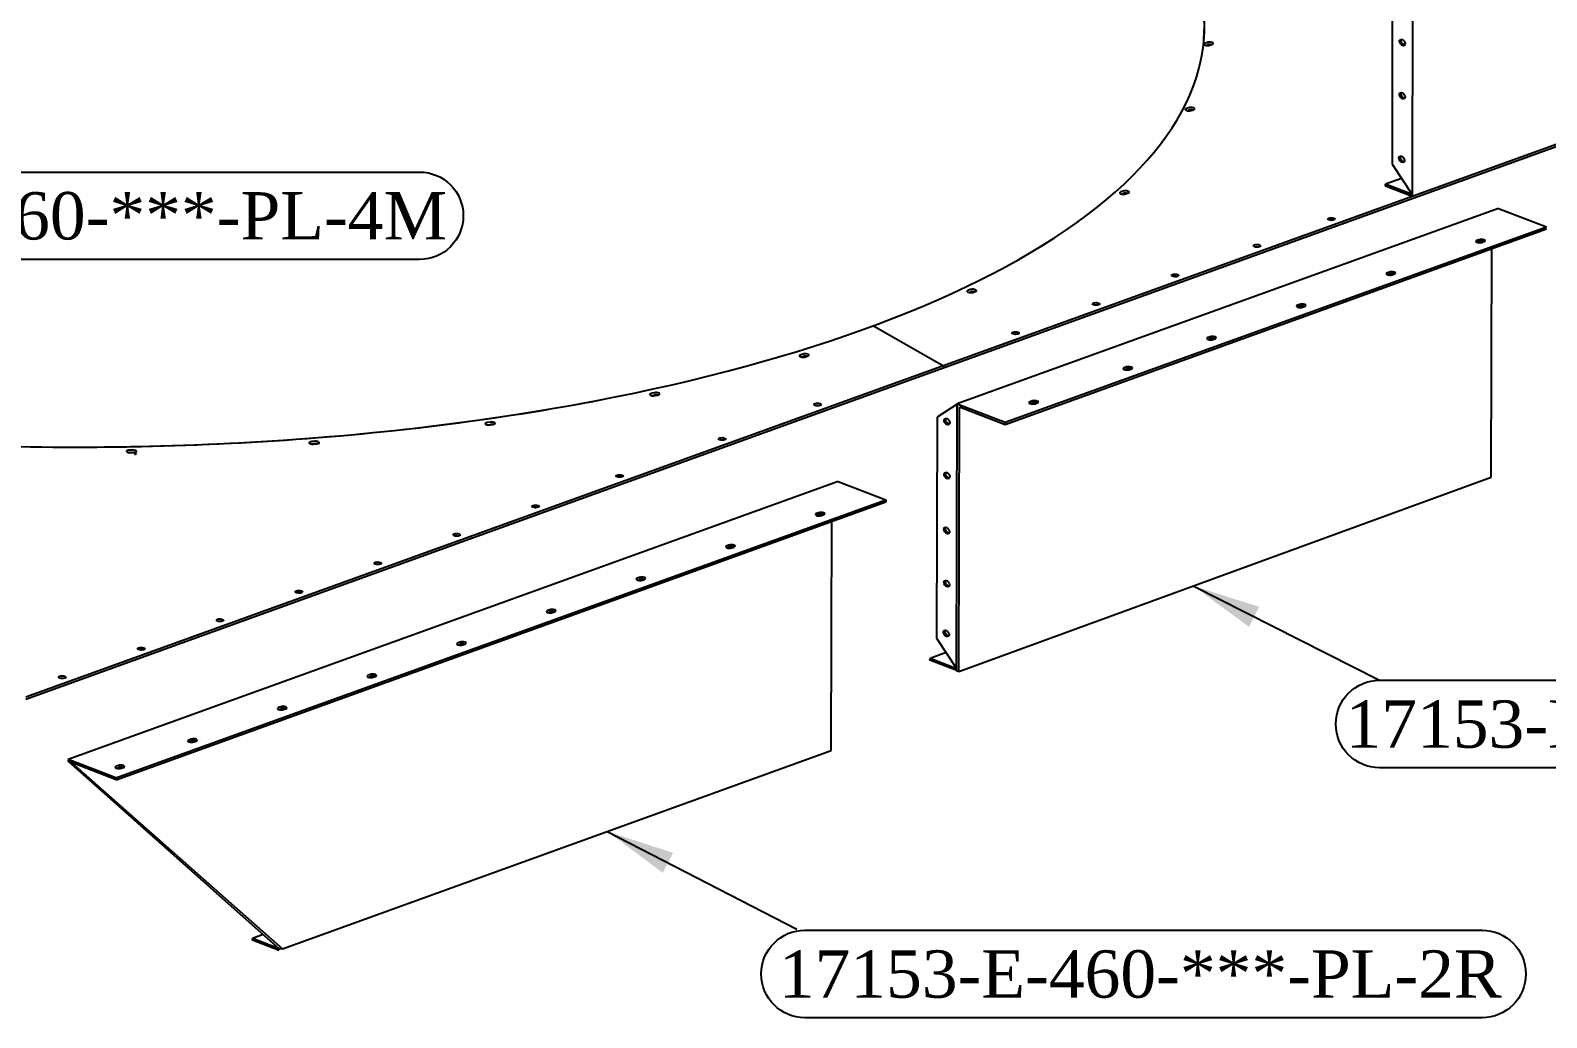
# Model space of a CAD drawing. Header units: inches. Extents: x 212980 to 238967, y -33384 to 2238.
# Drawn here: x 232071 to 233623, y -1948 to -937 of the extents above; entities that cross this region are included whole.
import ezdxf
from ezdxf.enums import TextEntityAlignment as Align

# ---------------------------------------------------------------- set-up
doc = ezdxf.new("R2010")
doc.units = ezdxf.units.IN
doc.header["$LTSCALE"] = 15
doc.header["$MEASUREMENT"] = 0
doc.linetypes.add('CENTER', pattern=[50.8, 31.75, -6.35, 6.35, -6.35])
doc.layers.add('2', color=3, linetype='CENTER')
doc.layers.add('3-TEXT', color=7, linetype='Continuous')
doc.styles.add('ROMANS', font='ROMANS.shx')
doc.styles.add('style7', font='times.ttf', dxfattribs={"height": 24})
doc.dimstyles.new('1', dxfattribs={"dimtxt": 45, "dimasz": 25, "dimexe": 1.25, "dimexo": 0.6, "dimgap": 5, "dimtad": 1, "dimdec": 0, "dimdsep": 46, "dimtxsty": 'ROMANS', "dimblk": 'OBLIQUE', "dimcen": 2.5, "dimclrd": 8, "dimclre": 8, "dimclrt": 6, "dimadec": 0, "dimazin": 0, "dimtfac": 1, "dimtdec": 0, "dimtmove": 0, "dimatfit": 3, "dimfxl": 1, "dimarcsym": 0})

# ---------------------------------------------------------------- blocks, each defined once
blk = doc.blocks.new('_Oblique')
at = {"color": 0, "linetype": 'ByBlock', "lineweight": -2}
blk.add_line((-0.5, -0.5), (0.5, 0.5), dxfattribs=at)

msp = doc.modelspace()

# ---------------------------------------------------------------- linework, layer by layer
at = {"color": 7, "extrusion": (-0.249664, 0.893686, 0.372818)}
for p, q in [((233485.93, -868.88, -5001.51), (233485.81, -1104.89, -5001.51)), ((233465.36, -874.09, -5001.51), (233465.23, -1073.69, -5001.51)), ((233465.23, -1073.69, -5001.51), (233485.81, -1104.89, -5001.51)), ((232999.32, -1332.66, -5001.51), (232998.78, -1559.24, -5001.51)), ((232998.78, -1559.24, -5001.51), (233019.25, -1590.27, -5001.51))]:
    msp.add_line(p, q, dxfattribs=at)
at = {"color": 7, "extrusion": (0.012987, 0.927814, 0.372818)}
for p, q in [((233945.62, -940.82, -5001.51), (232066.02, -1619.41, -5001.51)), ((233953.35, -940.43, -5001.51), (232066.03, -1621.8, -5001.51)), ((233276.04, -949, -5001.51), (233273.68, -949.73, -5001.51)), ((233274.26, -951.95, -5001.51), (233276.01, -951.41, -5001.51)), ((233278.4, -951.85, -5001.51), (233280.77, -951.12, -5001.51)), ((233257.02, -1015.87, -5001.51), (233254.65, -1016.6, -5001.51)), ((233255.24, -1018.82, -5001.51), (233256.99, -1018.28, -5001.51)), ((233259.38, -1018.72, -5001.51), (233261.75, -1017.99, -5001.51)), ((233189.92, -1101.34, -5001.51), (233187.55, -1102.06, -5001.51)), ((233485.83, -1106.82, -5001.51), (233458.4, -1096.26, -5001.51)), ((233474.92, -1088.38, -5001.51), (233458.43, -1094.34, -5001.51)), ((233485.86, -1104.89, -5001.51), (233458.43, -1094.34, -5001.51)), ((233188.14, -1104.28, -5001.51), (233189.89, -1103.75, -5001.51)), ((233192.28, -1104.18, -5001.51), (233194.65, -1103.46, -5001.51)), ((233574.1, -1118.96, -5001.51), (233019.93, -1319.16, -5001.51)), ((233574.1, -1118.96, -5001.51), (233623.15, -1137.83, -5001.51)), ((233068.98, -1338.03, -5001.51), (233623.15, -1137.83, -5001.51)), ((233068.98, -1340.18, -5001.51), (233623.15, -1139.98, -5001.51)), ((233554.11, -1151.04, -5001.51), (233551.91, -1151.83, -5001.51)), ((233551.91, -1153.75, -5001.51), (233554.08, -1152.96, -5001.51)), ((233557.05, -1153.81, -5001.51), (233559.25, -1153.02, -5001.51)), ((233566.69, -1394.28, -5001.51), (233567.29, -1158.01, -5001.51)), ((233462.33, -1184.17, -5001.51), (233460.13, -1184.97, -5001.51)), ((233460.13, -1186.89, -5001.51), (233462.3, -1186.1, -5001.51)), ((233465.27, -1186.95, -5001.51), (233467.47, -1186.15, -5001.51)), ((233033.54, -1202.15, -5001.51), (233031.17, -1202.88, -5001.51)), ((233031.75, -1205.1, -5001.51), (233033.5, -1204.56, -5001.51)), ((233035.89, -1205, -5001.51), (233038.26, -1204.27, -5001.51)), ((233370.52, -1217.32, -5001.51), (233368.32, -1218.11, -5001.51)), ((233368.32, -1220.03, -5001.51), (233370.5, -1219.25, -5001.51)), ((233373.46, -1220.09, -5001.51), (233375.67, -1219.3, -5001.51)), ((233278.74, -1250.45, -5001.51), (233276.54, -1251.25, -5001.51)), ((233276.54, -1253.17, -5001.51), (233278.72, -1252.38, -5001.51)), ((233281.68, -1253.23, -5001.51), (233283.89, -1252.43, -5001.51)), ((232862.09, -1268.19, -5001.51), (232859.72, -1268.92, -5001.51)), ((232860.31, -1271.14, -5001.51), (232862.06, -1270.6, -5001.51)), ((232864.45, -1271.03, -5001.51), (232866.82, -1270.31, -5001.51)), ((233193.11, -1281.39, -5001.51), (233190.91, -1282.18, -5001.51)), ((233190.91, -1284.1, -5001.51), (233193.09, -1283.32, -5001.51)), ((233196.05, -1284.16, -5001.51), (233198.26, -1283.37, -5001.51)), ((232709.54, -1307.81, -5001.51), (232706.89, -1308.39, -5001.51)), ((232707.09, -1310.75, -5001.51), (232709.51, -1310.22, -5001.51)), ((232710.69, -1310.75, -5001.51), (232713.35, -1310.17, -5001.51)), ((233020.67, -1318.89, -5001.51), (232999.32, -1332.66, -5001.51)), ((233019.2, -1319.42, -5001.51), (233020.67, -1318.89, -5001.51)), ((233019.24, -1592.31, -5001.51), (233019.93, -1319.16, -5001.51)), ((233019.93, -1319.16, -5001.51), (233068.98, -1338.03, -5001.51)), ((233096.66, -1316.23, -5001.51), (233094.46, -1317.03, -5001.51)), ((233094.46, -1318.94, -5001.51), (233096.64, -1318.16, -5001.51)), ((233099.6, -1319.01, -5001.51), (233101.81, -1318.21, -5001.51)), ((233021.48, -1593.17, -5001.51), (233022.17, -1322.17, -5001.51)), ((233022.17, -1322.17, -5001.51), (233068.98, -1340.18, -5001.51)), ((232538.61, -1340.68, -5001.51), (232541.49, -1340.27, -5001.51)), ((232541.53, -1337.86, -5001.51), (232538.65, -1338.27, -5001.51)), ((232541.43, -1340.81, -5001.51), (232544.31, -1340.4, -5001.51)), ((232359.02, -1360.2, -5001.51), (232362.05, -1359.97, -5001.51)), ((232362.08, -1357.56, -5001.51), (232359.05, -1357.79, -5001.51)), ((232360.75, -1360.45, -5001.51), (232363.78, -1360.21, -5001.51)), ((232172.54, -1368.89, -5001.51), (232175.64, -1368.84, -5001.51)), ((232175.68, -1366.43, -5001.51), (232172.57, -1366.48, -5001.51)), ((232173.14, -1369.19, -5001.51), (232176.25, -1369.14, -5001.51)), ((232177.24, -1370.9, -5001.51), (232179.44, -1370.11, -5001.51)), ((233021.48, -1593.17, -5001.51), (233566.69, -1394.28, -5001.51)), ((232897.86, -1398.6, -5001.51), (232109.39, -1683.27, -5001.51)), ((232897.86, -1398.6, -5001.51), (232946.91, -1417.47, -5001.51)), ((232158.43, -1702.14, -5001.51), (232946.91, -1417.47, -5001.51)), ((232158.72, -1704.18, -5001.51), (232946.91, -1419.62, -5001.51)), ((232877.91, -1430.67, -5001.51), (232875.71, -1431.46, -5001.51)), ((232875.71, -1433.38, -5001.51), (232877.89, -1432.6, -5001.51)), ((232880.85, -1433.44, -5001.51), (232883.06, -1432.65, -5001.51)), ((232890.8, -1674.06, -5001.51), (232891.4, -1437.51, -5001.51)), ((232786.1, -1463.81, -5001.51), (232783.9, -1464.61, -5001.51)), ((232783.9, -1466.53, -5001.51), (232786.08, -1465.74, -5001.51)), ((232789.04, -1466.59, -5001.51), (232791.25, -1465.79, -5001.51)), ((232694.32, -1496.95, -5001.51), (232692.12, -1497.74, -5001.51)), ((232692.12, -1499.66, -5001.51), (232694.3, -1498.88, -5001.51)), ((232697.26, -1499.72, -5001.51), (232699.47, -1498.93, -5001.51)), ((232602.54, -1530.08, -5001.51), (232600.34, -1530.88, -5001.51)), ((232600.34, -1532.8, -5001.51), (232602.52, -1532.01, -5001.51)), ((232605.48, -1532.86, -5001.51), (232607.69, -1532.06, -5001.51)), ((232510.76, -1563.22, -5001.51), (232508.56, -1564.01, -5001.51)), ((232508.56, -1565.93, -5001.51), (232510.74, -1565.15, -5001.51)), ((232513.7, -1565.99, -5001.51), (232515.91, -1565.2, -5001.51)), ((233019.39, -1592.37, -5001.51), (232991.96, -1581.81, -5001.51)), ((233008.47, -1573.93, -5001.51), (232991.98, -1579.89, -5001.51)), ((233019.25, -1590.38, -5001.51), (232991.98, -1579.89, -5001.51)), ((232418.98, -1596.35, -5001.51), (232416.78, -1597.15, -5001.51)), ((232416.78, -1599.07, -5001.51), (232418.96, -1598.28, -5001.51)), ((232421.92, -1599.13, -5001.51), (232424.13, -1598.33, -5001.51)), ((232327.2, -1629.49, -5001.51), (232325, -1630.29, -5001.51)), ((232325, -1632.2, -5001.51), (232327.18, -1631.42, -5001.51)), ((232330.14, -1632.26, -5001.51), (232332.35, -1631.47, -5001.51)), ((232235.42, -1662.63, -5001.51), (232233.22, -1663.42, -5001.51)), ((232233.22, -1665.34, -5001.51), (232235.4, -1664.55, -5001.51)), ((232238.36, -1665.4, -5001.51), (232240.57, -1664.6, -5001.51)), ((232329.03, -1877.27, -5001.51), (232890.8, -1674.06, -5001.51)), ((232109.39, -1683.25, -5001.51), (232109.36, -1685.19, -5001.51)), ((232158.43, -1702.14, -5001.51), (232109.36, -1683.26, -5001.51)), ((232158.72, -1704.18, -5001.51), (232109.36, -1685.19, -5001.51)), ((232160.89, -1689.53, -5001.51), (232158.69, -1690.33, -5001.51)), ((232158.69, -1692.25, -5001.51), (232160.87, -1691.46, -5001.51)), ((232163.83, -1692.31, -5001.51), (232166.04, -1691.51, -5001.51)), ((232309.11, -1862.64, -5001.51), (232298.13, -1866.6, -5001.51)), ((232325.53, -1879.08, -5001.51), (232298.1, -1868.53, -5001.51)), ((232325.56, -1877.15, -5001.51), (232298.13, -1866.6, -5001.51))]:
    msp.add_line(p, q, dxfattribs=at)
at = {"color": 7}
for p, q in [((233458.4, -1096.26, -5001.51), (233458.43, -1094.34, -5001.51)), ((233485.83, -1106.82, -5001.51), (233485.86, -1104.89, -5001.51)), ((232934.11, -1239.1, -5001.51), (233005.82, -1280.12, -5001.51)), ((233005.82, -1280.12, -5001.51), (233005.77, -1282.53, -5001.51)), ((233068.98, -1338.03, -5001.51), (233068.98, -1340.18, -5001.51)), ((232946.91, -1417.47, -5001.51), (232946.91, -1419.62, -5001.51)), ((232991.96, -1581.81, -5001.51), (232991.98, -1579.89, -5001.51)), ((233019.24, -1592.31, -5001.51), (233021.48, -1593.17, -5001.51)), ((232158.43, -1702.14, -5001.51), (232158.72, -1704.18, -5001.51)), ((232298.1, -1868.53, -5001.51), (232298.13, -1866.6, -5001.51)), ((232329.03, -1877.27, -5001.51), (232325.53, -1877.14, -5001.51))]:
    msp.add_line(p, q, dxfattribs=at)
at = {"color": 7, "extrusion": (-0.835139, 0.404413, 0.372818)}
for p, q in [((232109.36, -1683.26, -5001.51), (232109.39, -1683.28, -5001.51)), ((232109.36, -1685.19, -5001.51), (232325.53, -1877.14, -5001.51)), ((232113.25, -1686.69, -5001.51), (232329.03, -1877.27, -5001.51))]:
    msp.add_line(p, q, dxfattribs=at)
at = {"color": 7}
for centre, major_axis, ratio, start_param, end_param in [((232079.37, -918.11, -5001.51), (-1193.65, 16.71), 0.3728176, -3.1658207, -1.2277854), ((232079.37, -918.11, -5001.51), (-1193.65, 16.71), 0.3728176, 1.4545972, 3.9324505), ((232079.41, -918.13, -5001.51), (-1193.65, 16.71), 0.3728176, 3.1174447, 3.4616984), ((233476.83, -948.26, -5001.51), (-2.15, 2.93), 0.659718, 0.3315082, 1.0517075), ((233276.04, -950.79, -5001.51), (-3.64, 0.05), 0.3728176, 5.4247344, 8.5663271), ((233278.37, -952.47, -5001.51), (3.64, -0.05), 0.3728176, 1.0650975, 2.2831418), ((233278.41, -950.06, -5001.51), (3.64, -0.05), 0.3728176, 5.4247344, 8.5663271), ((233476.83, -948.26, -5001.51), (-2.15, 2.93), 0.659718, 1.0517075, 2.8100845), ((233476.83, -1002.69, -5001.51), (-2.15, 2.93), 0.659718, 0.3315082, 1.0517075), ((233476.83, -1002.69, -5001.51), (-2.15, 2.93), 0.659718, 1.0517075, 2.8100845), ((233257.01, -1017.66, -5001.51), (-3.64, 0.05), 0.3728176, 5.4247344, 8.5663271), ((233259.35, -1019.34, -5001.51), (3.64, -0.05), 0.3728176, 1.0650975, 2.2831418), ((233259.38, -1016.93, -5001.51), (3.64, -0.05), 0.3728176, 5.4247344, 8.5663271), ((233476.3, -1067.79, -5001.51), (-2.15, 2.93), 0.659718, 0.3315082, 1.0517075), ((233476.3, -1067.79, -5001.51), (-2.15, 2.93), 0.659718, 1.0517075, 2.8100845), ((233189.92, -1103.12, -5001.51), (-3.64, 0.05), 0.3728176, 5.4247344, 8.5663271), ((233192.28, -1102.4, -5001.51), (3.64, -0.05), 0.3728176, 5.4247344, 8.5663271), ((233192.25, -1104.81, -5001.51), (3.64, -0.05), 0.3728176, 1.0650975, 2.2831418), ((233402.86, -1132.29, -5001.51), (3.64, -0.05), 0.3728176, 1.0949206, 2.0466721), ((233326.75, -1159.77, -5001.51), (3.64, -0.05), 0.3728176, 1.0949206, 2.0466721), ((233554.48, -1152.82, -5001.51), (3.64, -0.05), 0.3728176, 2.3616816, 5.5032742), ((233556.66, -1153.95, -5001.51), (3.64, -0.05), 0.3728176, 0.7910183, 2.3616816), ((233556.68, -1152.03, -5001.51), (-3.64, 0.05), 0.3728176, 2.3616816, 5.5032742), ((233242.84, -1190.06, -5001.51), (3.64, -0.05), 0.3728176, 1.0949206, 2.0466721), ((233462.7, -1185.96, -5001.51), (3.64, -0.05), 0.3728176, 2.3616816, 5.5032742), ((233464.88, -1187.09, -5001.51), (3.64, -0.05), 0.3728176, 0.7910183, 2.3616816), ((233464.9, -1185.16, -5001.51), (-3.64, 0.05), 0.3728176, 2.3616816, 5.5032742), ((233033.53, -1203.94, -5001.51), (-3.64, 0.05), 0.3728176, 5.4247344, 8.5663271), ((233035.86, -1205.62, -5001.51), (3.64, -0.05), 0.3728176, 1.0650975, 2.2831418), ((233035.9, -1203.21, -5001.51), (3.64, -0.05), 0.3728176, 5.4247344, 8.5663271), ((233162.02, -1219.24, -5001.51), (3.64, -0.05), 0.3728176, 1.0949206, 2.0466721), ((233370.89, -1219.1, -5001.51), (3.64, -0.05), 0.3728176, 2.3616816, 5.5032742), ((233373.07, -1220.23, -5001.51), (3.64, -0.05), 0.3728176, 0.7910183, 2.3616816), ((233373.09, -1218.31, -5001.51), (-3.64, 0.05), 0.3728176, 2.3616816, 5.5032742), ((233079.41, -1249.06, -5001.51), (3.64, -0.05), 0.3728176, 1.0949206, 2.0466721), ((233279.11, -1252.24, -5001.51), (3.64, -0.05), 0.3728176, 2.3616816, 5.5032742), ((233281.29, -1253.37, -5001.51), (3.64, -0.05), 0.3728176, 0.7910183, 2.3616816), ((233281.31, -1251.44, -5001.51), (-3.64, 0.05), 0.3728176, 2.3616816, 5.5032742), ((232862.09, -1269.97, -5001.51), (-3.64, 0.05), 0.3728176, 5.4247344, 8.5663271), ((232864.42, -1271.66, -5001.51), (3.64, -0.05), 0.3728176, 1.0650975, 2.2831418), ((232864.46, -1269.25, -5001.51), (3.64, -0.05), 0.3728176, 5.4247344, 8.5663271), ((233193.48, -1283.17, -5001.51), (3.64, -0.05), 0.3728176, 2.3616816, 5.5032742), ((233195.66, -1284.3, -5001.51), (3.64, -0.05), 0.3728176, 0.7910183, 2.3616816), ((233195.69, -1282.38, -5001.51), (-3.64, 0.05), 0.3728176, 2.3616816, 5.5032742), ((232079.41, -918.13, -5001.51), (-1193.65, 16.71), 0.3728176, 1.7596415, 2.0711573), ((232708.79, -1309.57, -5001.51), (-3.64, 0.05), 0.3728176, 5.2676548, 8.4092474), ((232711.41, -1311.4, -5001.51), (3.64, -0.05), 0.3728176, 1.0912531, 2.1260621), ((232711.44, -1308.99, -5001.51), (3.64, -0.05), 0.3728176, 5.2676548, 8.4092474), ((233097.03, -1318.02, -5001.51), (3.64, -0.05), 0.3728176, 2.3616816, 5.5032742), ((233099.21, -1319.15, -5001.51), (3.64, -0.05), 0.3728176, 0.7910183, 2.3616816), ((233099.23, -1317.22, -5001.51), (-3.64, 0.05), 0.3728176, 2.3616816, 5.5032742), ((232876.75, -1322.26, -5001.51), (3.64, -0.05), 0.3728176, 1.0949206, 2.0466721), ((233010.49, -1336.37, -5001.51), (-2.15, 2.93), 0.659718, 0.3315082, 1.0517075), ((232540.04, -1339.54, -5001.51), (-3.64, 0.05), 0.3728176, 5.1105752, 8.2521678), ((232540, -1341.95, -5001.51), (-3.64, 0.05), 0.3728176, 5.1105752, 5.1882647), ((232542.88, -1341.54, -5001.51), (3.64, -0.05), 0.3728176, 1.0949206, 1.9689825), ((232542.92, -1339.13, -5001.51), (3.64, -0.05), 0.3728176, 5.1105752, 8.2521678), ((233010.49, -1336.37, -5001.51), (-2.15, 2.93), 0.659718, 1.0517075, 2.8100845), ((232079.41, -918.13, -5001.51), (-1193.65, 16.71), 0.3728176, 1.4545581, 1.7596415), ((232359.9, -1359.12, -5001.51), (-3.64, 0.05), 0.3728176, 4.9534955, 8.0950882), ((232359.87, -1361.53, -5001.51), (-3.64, 0.05), 0.3728176, 4.9534955, 5.1882647), ((232362.9, -1361.29, -5001.51), (3.64, -0.05), 0.3728176, 1.0949206, 1.8119029), ((232362.93, -1358.88, -5001.51), (3.64, -0.05), 0.3728176, 4.9534955, 8.0950882), ((232779.05, -1357.54, -5001.51), (3.64, -0.05), 0.3728176, 1.0949206, 2.0466721), ((232172.86, -1367.84, -5001.51), (-3.64, 0.05), 0.3728176, 4.7964159, 7.9380085), ((232172.82, -1370.25, -5001.51), (-3.64, 0.05), 0.3728176, 4.7964159, 5.1882647), ((232175.93, -1370.19, -5001.51), (3.64, -0.05), 0.3728176, 1.0949206, 1.6548232), ((232175.96, -1367.78, -5001.51), (3.64, -0.05), 0.3728176, 4.7964159, 7.9380085), ((232674.08, -1395.47, -5001.51), (3.64, -0.05), 0.3728176, 1.0949206, 2.0466721), ((233010.49, -1391.73, -5001.51), (-2.15, 2.93), 0.659718, 0.3315082, 1.0517075), ((233010.49, -1391.73, -5001.51), (-2.15, 2.93), 0.659718, 1.0517075, 2.8100845), ((232587.99, -1426.55, -5001.51), (3.64, -0.05), 0.3728176, 1.0949206, 2.0466721), ((232878.28, -1432.45, -5001.51), (3.64, -0.05), 0.3728176, 2.3616816, 5.5032742), ((232880.46, -1433.59, -5001.51), (3.64, -0.05), 0.3728176, 0.7910183, 2.3616816), ((232880.48, -1431.66, -5001.51), (-3.64, 0.05), 0.3728176, 2.3616816, 5.5032742), ((232507.23, -1455.71, -5001.51), (3.64, -0.05), 0.3728176, 1.0949206, 2.0466721), ((233010.38, -1447.93, -5001.51), (-2.15, 2.93), 0.659718, 0.3315082, 1.0517075), ((233010.38, -1447.93, -5001.51), (-2.15, 2.93), 0.659718, 1.0517075, 2.8100845), ((232786.47, -1465.6, -5001.51), (3.64, -0.05), 0.3728176, 2.3616816, 5.5032742), ((232788.65, -1466.73, -5001.51), (3.64, -0.05), 0.3728176, 0.7910183, 2.3616816), ((232788.68, -1464.8, -5001.51), (-3.64, 0.05), 0.3728176, 2.3616816, 5.5032742), ((232426.46, -1484.87, -5001.51), (3.64, -0.05), 0.3728176, 1.0949206, 2.0466721), ((232694.69, -1498.73, -5001.51), (3.64, -0.05), 0.3728176, 2.3616816, 5.5032742), ((232696.87, -1499.87, -5001.51), (3.64, -0.05), 0.3728176, 0.7910183, 2.3616816), ((232696.9, -1497.94, -5001.51), (-3.64, 0.05), 0.3728176, 2.3616816, 5.5032742), ((233010.38, -1502.36, -5001.51), (-2.15, 2.93), 0.659718, 0.3315082, 1.0517075), ((233010.38, -1502.36, -5001.51), (-2.15, 2.93), 0.659718, 1.0517075, 2.8100845), ((232345.69, -1514.02, -5001.51), (3.64, -0.05), 0.3728176, 1.0949206, 2.0466721), ((232602.91, -1531.87, -5001.51), (3.64, -0.05), 0.3728176, 2.3616816, 5.5032742), ((232605.09, -1533, -5001.51), (3.64, -0.05), 0.3728176, 0.7910183, 2.3616816), ((232605.12, -1531.07, -5001.51), (-3.64, 0.05), 0.3728176, 2.3616816, 5.5032742), ((232264.93, -1543.18, -5001.51), (3.64, -0.05), 0.3728176, 1.0949206, 2.0466721), ((233009.85, -1553.34, -5001.51), (-2.15, 2.93), 0.659718, 0.3315082, 1.0517075), ((232511.13, -1565, -5001.51), (3.64, -0.05), 0.3728176, 2.3616816, 5.5032742), ((232513.31, -1566.14, -5001.51), (3.64, -0.05), 0.3728176, 0.7910183, 2.3616816), ((232513.34, -1564.21, -5001.51), (-3.64, 0.05), 0.3728176, 2.3616816, 5.5032742), ((233009.85, -1553.34, -5001.51), (-2.15, 2.93), 0.659718, 1.0517075, 2.8100845), ((232184.16, -1572.34, -5001.51), (3.64, -0.05), 0.3728176, 1.0949206, 2.0466721), ((232419.35, -1598.14, -5001.51), (3.64, -0.05), 0.3728176, 2.3616816, 5.5032742), ((232421.53, -1599.27, -5001.51), (3.64, -0.05), 0.3728176, 0.7910183, 2.3616816), ((232421.56, -1597.34, -5001.51), (-3.64, 0.05), 0.3728176, 2.3616816, 5.5032742), ((232103.39, -1601.5, -5001.51), (3.64, -0.05), 0.3728176, 1.0949206, 2.0466721), ((232327.57, -1631.27, -5001.51), (3.64, -0.05), 0.3728176, 2.3616816, 5.5032742), ((232329.78, -1630.48, -5001.51), (-3.64, 0.05), 0.3728176, 2.3616816, 5.5032742), ((232329.75, -1632.41, -5001.51), (3.64, -0.05), 0.3728176, 0.7910183, 2.3616816), ((232235.79, -1664.41, -5001.51), (3.64, -0.05), 0.3728176, 2.3616816, 5.5032742), ((232237.97, -1665.54, -5001.51), (3.64, -0.05), 0.3728176, 0.7910183, 2.3616816), ((232238, -1663.61, -5001.51), (-3.64, 0.05), 0.3728176, 2.3616816, 5.5032742), ((232161.26, -1691.32, -5001.51), (3.64, -0.05), 0.3728176, 2.3616816, 5.5032742), ((232163.44, -1692.45, -5001.51), (3.64, -0.05), 0.3728176, 0.7910183, 2.3616816), ((232163.47, -1690.52, -5001.51), (-3.64, 0.05), 0.3728176, 2.3616816, 5.5032742)]:
    msp.add_ellipse(centre, major_axis=major_axis, ratio=ratio, start_param=start_param, end_param=end_param, dxfattribs=at)
for centre, major_axis, ratio in [((233475.57, -949.18, -5001.51), (2.15, -2.93), 0.659718), ((233475.57, -1003.61, -5001.51), (2.15, -2.93), 0.659718), ((233475.04, -1068.71, -5001.51), (2.15, -2.93), 0.659718), ((233402.9, -1129.88, -5001.51), (-3.64, 0.05), 0.3728176), ((233326.78, -1157.36, -5001.51), (-3.64, 0.05), 0.3728176), ((233242.87, -1187.65, -5001.51), (-3.64, 0.05), 0.3728176), ((233162.05, -1216.83, -5001.51), (-3.64, 0.05), 0.3728176), ((233079.44, -1246.65, -5001.51), (-3.64, 0.05), 0.3728176), ((232876.78, -1319.85, -5001.51), (-3.64, 0.05), 0.3728176), ((233009.23, -1337.29, -5001.51), (2.15, -2.93), 0.659718), ((232779.08, -1355.13, -5001.51), (-3.64, 0.05), 0.3728176), ((232674.12, -1393.06, -5001.51), (-3.64, 0.05), 0.3728176), ((233009.23, -1392.65, -5001.51), (2.15, -2.93), 0.659718), ((232588.03, -1424.14, -5001.51), (-3.64, 0.05), 0.3728176), ((232507.26, -1453.3, -5001.51), (-3.64, 0.05), 0.3728176), ((233009.12, -1448.86, -5001.51), (2.15, -2.93), 0.659718), ((232426.49, -1482.46, -5001.51), (-3.64, 0.05), 0.3728176), ((233009.12, -1503.28, -5001.51), (2.15, -2.93), 0.659718), ((232345.73, -1511.61, -5001.51), (-3.64, 0.05), 0.3728176), ((232264.96, -1540.77, -5001.51), (-3.64, 0.05), 0.3728176), ((233008.6, -1554.26, -5001.51), (2.15, -2.93), 0.659718), ((232184.19, -1569.93, -5001.51), (-3.64, 0.05), 0.3728176), ((232103.43, -1599.09, -5001.51), (-3.64, 0.05), 0.3728176)]:
    msp.add_ellipse(centre, major_axis=major_axis, ratio=ratio, dxfattribs=at)
at = {"layer": '2', "color": 6, "linetype": 'ByBlock', "elevation": -41679.23}
for points in [[(231775.89, -1081.78), (232469.3, -1081.78, -1), (232469.3, -1171.33), (231775.89, -1171.33, -1), (231775.89, -1081.78)], [(233452.34, -1602.25), (234145.75, -1602.25, -1), (234145.75, -1691.81), (233452.34, -1691.81, -1), (233452.34, -1602.25)], [(232863.92, -1858.23), (233557.33, -1858.23, -1), (233557.33, -1947.79), (232863.92, -1947.79, -1), (232863.92, -1858.23)]]:
    msp.add_lwpolyline(points, format="xyb", dxfattribs=at)

# ---------------------------------------------------------------- texts
at = {"layer": '3-TEXT', "color": 2, "style": 'style7'}
for s, p in [('17153-E-460-***-PL-4M', (232119.26, -1126.6, -41679.23)), ('17153-E-460-***-PL-2M', (233795.7, -1647.07, -41679.23)), ('17153-E-460-***-PL-2R', (233207.28, -1903.05, -41679.23))]:
    msp.add_text(s, height=48.4704, dxfattribs=at).set_placement(p, align=Align.MIDDLE_CENTER)

# ---------------------------------------------------------------- leaders
at = {"color": 0}
for points in [[(233261.43, -1505.64, -5001.51), (233452.34, -1602.25, -5001.51)], [(232661.4, -1757.04, -5001.51), (232855.57, -1857.24, -5001.51)]]:
    msp.add_leader(points, dimstyle='1', override={"dimtxt": 80, "dimasz": 70, "dimgap": 15, "dimtmove": 1}, dxfattribs=at)

doc.saveas('drawing.dxf')
